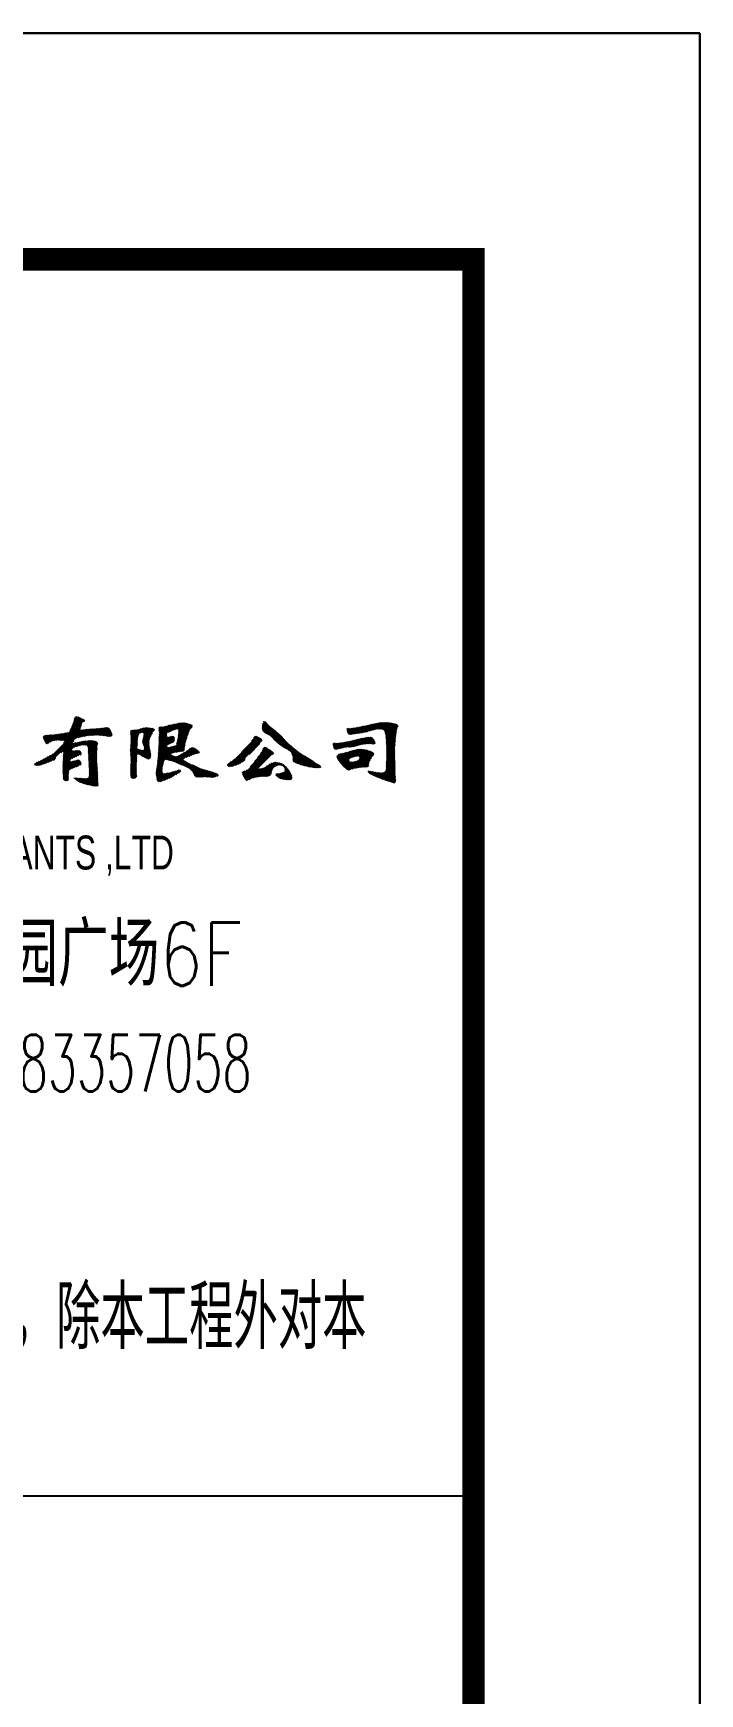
# Model space of a CAD drawing. Header units: millimetres. Extents: x -981077 to -572908, y -546666 to -409449.
# Drawn here: x -718567 to -715621, y -485698 to -478353 of the extents above; entities that cross this region are included whole.
import ezdxf
from ezdxf.enums import TextEntityAlignment as Align

# ---------------------------------------------------------------- set-up
doc = ezdxf.new("R2010")
doc.units = ezdxf.units.MM
doc.header["$LTSCALE"] = 1000
doc.layers.add('DQ', color=7, linetype='Continuous')
doc.layers.add('图框', color=7, linetype='Continuous')
doc.styles.add('HZTXT', font='zsm.shx', dxfattribs={"width": 0.8, "bigfont": 'hztxt.shx'})
doc.styles.add('HZTXT2', font='txt.shx', dxfattribs={"width": 0.8, "bigfont": 'hztxt.shx'})
doc.styles.add('TK', font='txt.shx', dxfattribs={"width": 0.7, "bigfont": 'hztxt.shx'})

# ---------------------------------------------------------------- blocks, each defined once
blk = doc.blocks.new('A$C00BC0004')
at = {"layer": 'DQ'}
for p, q in [((-1819.6, -2126.8), (-1725.7, -2032.9)), ((-1815.3, -2127.1), (-1722.7, -2034.4)), ((-1811, -2127.2), (-1719.8, -2036)), ((-1807.6, -2128.3), (-1730.3, -2051)), ((-1781.9, -2084.6), (-1728.7, -2031.4)), ((-1778.1, -2076.4), (-1731.7, -2030)), ((-1774.9, -2068.6), (-1734.7, -2028.5)), ((-1771.9, -2061.2), (-1737.7, -2027)), ((-1769.3, -2054), (-1740.7, -2025.5)), ((-1766.8, -2047.1), (-1743.8, -2024.1)), ((-1764.6, -2040.4), (-1747.2, -2023)), ((-1762.8, -2034.1), (-1751.1, -2022.4)), ((-1760.9, -2027.7), (-1756.5, -2023.3)), ((-1723.4, -2044.1), (-1717.8, -2038.5)), ((-1388.7, -2127), (-1316.8, -2055.1)), ((-1388.6, -2122.4), (-1322.3, -2056.1)), ((-1348.5, -2091.3), (-1311.3, -2054.1)), ((-1339.6, -2086.8), (-1305.8, -2053.1)), ((-1330.7, -2082.5), (-1300.3, -2052)), ((-1323, -2079.3), (-1294.6, -2050.8)), ((-1316.7, -2077.5), (-1289.5, -2050.2)), ((-1311.5, -2076.7), (-1284.7, -2049.9)), ((-1307.3, -2077), (-1280.2, -2049.9)), ((-1304.5, -2078.6), (-1275.9, -2050.1)), ((-1303.2, -2104.3), (-1254.2, -2055.3)), ((-1302.6, -2081.3), (-1272, -2050.6)), ((-1302.5, -2099.2), (-1257.6, -2054.3)), ((-1302, -2094.2), (-1261.1, -2053.2)), ((-1301.8, -2084.9), (-1268.2, -2051.4)), ((-1301.7, -2089.4), (-1264.6, -2052.2)), ((-932.8, -2070.6), (-912.6, -2050.5)), ((-932.7, -2066.1), (-914.4, -2047.8)), ((-932.5, -2074.9), (-910.8, -2053.1)), ((-932.3, -2061.2), (-916.5, -2045.4)), ((-932, -2078.8), (-908.6, -2055.5)), ((-931.1, -2055.5), (-919.5, -2043.9)), ((-927.3, -2047.2), (-925, -2045)), ((-481.4, -2090.8), (-446.8, -2056.1)), ((-475.5, -2089.3), (-441.1, -2054.9)), ((-469.3, -2087.7), (-435.5, -2053.8)), ((-463, -2085.8), (-429.9, -2052.7)), ((-456.5, -2083.8), (-424.4, -2051.7)), ((-450.1, -2081.9), (-419, -2050.8)), ((-444, -2080.3), (-413.7, -2050)), ((-438, -2078.8), (-408.5, -2049.3)), ((-432.3, -2077.6), (-403.4, -2048.7)), ((-427.2, -2076.9), (-398.5, -2048.3)), ((-422.3, -2076.6), (-393.8, -2048.1)), ((-417.7, -2076.4), (-389.4, -2048.1)), ((-413.2, -2076.4), (-385, -2048.2)), ((-408.9, -2076.6), (-380.7, -2048.4)), ((-405, -2077.2), (-376.5, -2048.8)), ((-401.5, -2078.2), (-372.4, -2049.1)), ((-398.5, -2079.7), (-368.4, -2049.6)), ((-395.9, -2081.6), (-364.5, -2050.2)), ((-393.7, -2083.9), (-360.6, -2050.8)), ((-392, -2086.7), (-356.9, -2051.5)), ((-390.7, -2089.8), (-353.2, -2052.3)), ((-389.6, -2093.3), (-349.5, -2053.2)), ((-388.7, -2096.8), (-345.9, -2054)), ((-387.9, -2100.5), (-342.3, -2055)), ((-387.2, -2104.4), (-338.9, -2056)), ((-1900.5, -2113.4), (-1892.9, -2105.8)), ((-1899.6, -2117), (-1887.5, -2104.9)), ((-1898.3, -2120.2), (-1882.5, -2104.4)), ((-1896.8, -2123.2), (-1877.6, -2104)), ((-1895.5, -2229.6), (-1737, -2071.2)), ((-1895.4, -2126.3), (-1872.9, -2103.8)), ((-1894.1, -2129.5), (-1868.2, -2103.6)), ((-1892.9, -2132.7), (-1863.5, -2103.4)), ((-1891.7, -2136.1), (-1858.7, -2103)), ((-1890.4, -2139.3), (-1853.7, -2102.5)), ((-1888.6, -2141.9), (-1848.7, -2102)), ((-1888.2, -2226.9), (-1738.7, -2077.3)), ((-1883.1, -2141), (-1843.6, -2101.4)), ((-1880.8, -2223.9), (-1737.2, -2080.4)), ((-1873.3, -2220.9), (-1733.9, -2081.5)), ((-1871.2, -2133.5), (-1838.4, -2100.7)), ((-1865.7, -2217.8), (-1729.3, -2081.4)), ((-1863.2, -2130), (-1833.2, -2100)), ((-1856.7, -2128), (-1828, -2099.3)), ((-1851, -2126.8), (-1822.8, -2098.6)), ((-1845.8, -2126.1), (-1817.5, -2097.7)), ((-1841, -2125.7), (-1812.1, -2096.8)), ((-1836.5, -2125.7), (-1806.6, -2095.9)), ((-1832.1, -2125.9), (-1801.1, -2094.8)), ((-1827.9, -2126.2), (-1795.4, -2093.7)), ((-1824.3, -2180.9), (-1724, -2080.6)), ((-1823.8, -2126.5), (-1789.4, -2092.1)), ((-1814.4, -2175.5), (-1766.7, -2127.8)), ((-1809.9, -2139.6), (-1734.4, -2064.1)), ((-1806.2, -2131.4), (-1732.3, -2057.5)), ((-1755.2, -2116.3), (-1718.8, -2079.9)), ((-1748.9, -2114.5), (-1713.7, -2079.3)), ((-1743, -2113.1), (-1708.7, -2078.7)), ((-1737.2, -2111.8), (-1703.7, -2078.3)), ((-1733.1, -2148.1), (-1714.9, -2129.8)), ((-1731.4, -2110.4), (-1698.7, -2077.8)), ((-1727.8, -2147.3), (-1709.9, -2129.3)), ((-1725.7, -2109.3), (-1693.9, -2077.4)), ((-1722.9, -2146.9), (-1705, -2129)), ((-1720.2, -2108.3), (-1689, -2077.1)), ((-1718.3, -2146.7), (-1700.3, -2128.8)), ((-1714.8, -2107.4), (-1684.2, -2076.8)), ((-1714.1, -2147), (-1695.7, -2128.6)), ((-1710.6, -2148), (-1691.2, -2128.6)), ((-1709.6, -2106.6), (-1679.5, -2076.5)), ((-1707.7, -2149.6), (-1686.8, -2128.7)), ((-1705.5, -2151.9), (-1682.5, -2128.9)), ((-1704.4, -2105.9), (-1674.8, -2076.3)), ((-1703.9, -2154.8), (-1678.3, -2129.2)), ((-1702.8, -2158.2), (-1674.4, -2129.8)), ((-1699.3, -2105.3), (-1670, -2076)), ((-1694.4, -2104.9), (-1665.2, -2075.7)), ((-1689.5, -2104.4), (-1660.4, -2075.4)), ((-1684.7, -2104.1), (-1655.5, -2075)), ((-1679.9, -2103.9), (-1650.6, -2074.5)), ((-1675.3, -2103.7), (-1645.6, -2074)), ((-1670.7, -2103.6), (-1640.5, -2073.4)), ((-1666.1, -2103.6), (-1635.2, -2072.7)), ((-1661.7, -2103.6), (-1629.9, -2071.8)), ((-1657.3, -2103.7), (-1624.6, -2071)), ((-1653, -2103.9), (-1619.7, -2070.6)), ((-1648.8, -2104.2), (-1615.5, -2070.9)), ((-1644.7, -2104.5), (-1612, -2071.9)), ((-1640.6, -2105), (-1609.1, -2073.5)), ((-1636.6, -2105.5), (-1607.1, -2075.9)), ((-1632.7, -2106), (-1605.3, -2078.6)), ((-1628.8, -2106.7), (-1603.7, -2081.5)), ((-1625, -2107.3), (-1602.2, -2084.5)), ((-1621.1, -2107.9), (-1600.8, -2087.6)), ((-1617.1, -2108.4), (-1599.4, -2090.8)), ((-1613.1, -2108.9), (-1598.3, -2094.1)), ((-1608.9, -2109.2), (-1597.4, -2097.7)), ((-1604.5, -2109.3), (-1596.9, -2101.7)), ((-1514.9, -2091.5), (-1505.8, -2082.4)), ((-1514.5, -2095.7), (-1500.9, -2082)), ((-1514.2, -2158.2), (-1484.9, -2128.8)), ((-1514, -2099.6), (-1496.1, -2081.7)), ((-1514, -2086.1), (-1512, -2084.1)), ((-1513.8, -2153.3), (-1484.4, -2123.9)), ((-1513.7, -2103.8), (-1491, -2081.1)), ((-1513.6, -2148.6), (-1483.8, -2118.8)), ((-1513.5, -2108), (-1485.7, -2080.3)), ((-1513.4, -2143.9), (-1482.8, -2113.3)), ((-1513.3, -2112.4), (-1480, -2079.1)), ((-1513.3, -2139.3), (-1481.5, -2107.6)), ((-1513.2, -2130.2), (-1455.7, -2072.7)), ((-1513.2, -2125.7), (-1461.5, -2074.1)), ((-1513.2, -2121.3), (-1467.8, -2075.8)), ((-1513.2, -2116.8), (-1474, -2077.6)), ((-1513.2, -2134.8), (-1479.1, -2100.6)), ((-1472.4, -2093.9), (-1450.2, -2071.7)), ((-1466.1, -2092.2), (-1445.2, -2071.3)), ((-1461.5, -2092), (-1440.8, -2071.3)), ((-1461.5, -2132.4), (-1409.3, -2080.2)), ((-1461.4, -2127.8), (-1410.3, -2076.8)), ((-1461, -2136.4), (-1419.1, -2094.5)), ((-1460.4, -2122.4), (-1413.4, -2075.3)), ((-1460.2, -2140.1), (-1424.6, -2104.5)), ((-1459.1, -2143.4), (-1429, -2113.4)), ((-1458.3, -2093.3), (-1436.6, -2071.6)), ((-1457.8, -2146.7), (-1431.5, -2120.4)), ((-1457.6, -2115), (-1416.9, -2074.3)), ((-1456.5, -2096), (-1432.5, -2072)), ((-1456.5, -2149.9), (-1433, -2126.3)), ((-1456.2, -2109.2), (-1420.7, -2073.7)), ((-1455.8, -2099.7), (-1428.5, -2072.5)), ((-1455.7, -2104.2), (-1424.6, -2073)), ((-1396.7, -2238.2), (-1263.3, -2104.9)), ((-1396, -2233.1), (-1260.9, -2098)), ((-1391.5, -2183.6), (-1321.8, -2113.9)), ((-1391.2, -2178.8), (-1323, -2110.7)), ((-1390.8, -2174), (-1325.8, -2108.9)), ((-1390.6, -2169.3), (-1330.1, -2108.8)), ((-1390.3, -2164.5), (-1335.8, -2110)), ((-1390.1, -2159.8), (-1341.8, -2111.5)), ((-1389.9, -2155.1), (-1347.4, -2112.7)), ((-1389.6, -2150.4), (-1352.6, -2113.3)), ((-1389.4, -2145.7), (-1354.8, -2111)), ((-1389.2, -2141), (-1355.1, -2106.8)), ((-1389, -2073.4), (-1382.9, -2067.3)), ((-1389, -2136.3), (-1355.1, -2102.3)), ((-1388.9, -2131.6), (-1355.1, -2097.9)), ((-1388.8, -2077.7), (-1378.9, -2067.8)), ((-1388.7, -2082), (-1374.9, -2068.3)), ((-1388.5, -2117.8), (-1327.8, -2057.1)), ((-1388.5, -2086.3), (-1369.9, -2067.8)), ((-1388.4, -2113.2), (-1333.4, -2058.2)), ((-1388.3, -2108.6), (-1339.2, -2059.5)), ((-1388.3, -2090.6), (-1364, -2066.4)), ((-1388.2, -2104), (-1345.1, -2060.9)), ((-1388.2, -2099.5), (-1351.3, -2062.6)), ((-1388.1, -2095), (-1357.7, -2064.6)), ((-1347.7, -2144.3), (-1321.3, -2117.9)), ((-1339.3, -2140.5), (-1321.1, -2122.3)), ((-1339.1, -2185.2), (-1265.5, -2111.5)), ((-1332.3, -2182.8), (-1267.5, -2118)), ((-1331.3, -2136.9), (-1321.5, -2127.1)), ((-1326.5, -2181.5), (-1269.2, -2124.2)), ((-1310.3, -2142.9), (-1258.1, -2090.7)), ((-1309, -2137), (-1254.3, -2082.4)), ((-1307.8, -2131.4), (-1243, -2066.6)), ((-1306.7, -2125.8), (-1242, -2061.1)), ((-1305.7, -2120.4), (-1244.4, -2059)), ((-1304.8, -2114.9), (-1247.5, -2057.7)), ((-1304, -2109.6), (-1250.8, -2056.4)), ((-1082, -2242.4), (-951.3, -2111.7)), ((-1077.9, -2242.7), (-948.3, -2113.1)), ((-1073, -2242.3), (-945.4, -2114.7)), ((-1067.5, -2241.3), (-942.5, -2116.3)), ((-1061.6, -2239.9), (-939.7, -2118)), ((-1055.2, -2238), (-937.2, -2120)), ((-1048.2, -2235.5), (-935.1, -2122.4)), ((-1040.6, -2232.4), (-933.8, -2125.6)), ((-1022.4, -2178.3), (-954.5, -2110.4)), ((-980.2, -2131.5), (-958, -2109.3)), ((-970.5, -2117.3), (-962.3, -2109.1)), ((-931, -2082.4), (-906.4, -2057.7)), ((-929.5, -2085.4), (-904, -2059.9)), ((-927.5, -2087.9), (-901.7, -2062)), ((-925.3, -2090.1), (-899.3, -2064.1)), ((-922.9, -2092.2), (-896.9, -2066.2)), ((-920.2, -2094.1), (-894.5, -2068.3)), ((-917.5, -2095.8), (-892, -2070.3)), ((-914.6, -2097.4), (-889.5, -2072.3)), ((-911.7, -2099), (-886.9, -2074.2)), ((-908.6, -2100.4), (-884.3, -2076.1)), ((-905.6, -2101.8), (-881.7, -2078)), ((-902.8, -2103.6), (-879.1, -2079.9)), ((-900.2, -2105.5), (-876.6, -2081.9)), ((-897.8, -2107.5), (-874.2, -2083.9)), ((-895.4, -2109.6), (-871.8, -2086)), ((-893.2, -2111.9), (-869.4, -2088.1)), ((-890.9, -2114.1), (-867, -2090.2)), ((-888.7, -2116.4), (-864.6, -2092.3)), ((-886.4, -2118.6), (-862.3, -2094.4)), ((-884.2, -2120.8), (-859.9, -2096.6)), ((-881.9, -2123.1), (-857.6, -2098.8)), ((-879.6, -2125.3), (-855.3, -2100.9)), ((-877.3, -2127.5), (-852.9, -2103.1)), ((-875, -2129.7), (-850.6, -2105.3)), ((-872.7, -2131.8), (-848.3, -2107.5)), ((-870.3, -2134), (-846.1, -2109.7)), ((-868, -2136.1), (-843.8, -2111.9)), ((-865.6, -2138.2), (-841.6, -2114.2)), ((-863.2, -2140.3), (-839.4, -2116.5)), ((-860.7, -2142.3), (-837.3, -2118.9)), ((-858.2, -2144.3), (-835.3, -2121.4)), ((-855.7, -2146.3), (-833.3, -2123.8)), ((-853.1, -2148.2), (-831.2, -2126.2)), ((-850.5, -2150.1), (-829, -2128.5)), ((-566, -2157.4), (-538.1, -2129.5)), ((-560.8, -2156.7), (-532.2, -2128.1)), ((-558.3, -2077.8), (-554.9, -2074.5)), ((-558.2, -2082.2), (-550.3, -2074.3)), ((-557.5, -2086), (-546, -2074.5)), ((-556.5, -2089.5), (-541.4, -2074.4)), ((-555.9, -2156.2), (-526.3, -2126.7)), ((-555.4, -2093), (-536.5, -2074)), ((-554, -2096), (-531.4, -2073.4)), ((-551.9, -2098.4), (-526.1, -2072.6)), ((-551, -2155.9), (-520.4, -2125.2)), ((-549.1, -2100.1), (-520.8, -2071.8)), ((-546.4, -2155.8), (-514.4, -2123.8)), ((-545.1, -2100.6), (-515.4, -2070.9)), ((-541.8, -2155.6), (-508.5, -2122.4)), ((-540.1, -2100), (-509.9, -2069.8)), ((-536.8, -2155.1), (-502.7, -2121)), ((-534.7, -2099.1), (-504.3, -2068.7)), ((-531.4, -2154.2), (-496.9, -2119.7)), ((-529, -2098), (-498.7, -2067.6)), ((-525.7, -2153), (-491.2, -2118.5)), ((-523.6, -2097), (-493, -2066.4)), ((-519.6, -2151.4), (-485.6, -2117.4)), ((-518.5, -2096.4), (-487.3, -2065.2)), ((-513.5, -2095.9), (-481.5, -2063.9)), ((-513.3, -2149.6), (-480, -2116.3)), ((-508.5, -2095.4), (-475.7, -2062.7)), ((-507, -2147.8), (-474.5, -2115.3)), ((-503.4, -2094.8), (-469.9, -2061.3)), ((-501, -2146.3), (-469.2, -2114.5)), ((-498.2, -2094), (-464.1, -2060)), ((-495.3, -2145), (-464, -2113.8)), ((-492.7, -2093.1), (-458.3, -2058.7)), ((-489.8, -2144), (-459, -2113.3)), ((-487.2, -2092), (-452.5, -2057.4)), ((-484.5, -2143.2), (-454.2, -2113)), ((-479.4, -2142.6), (-450.1, -2113.3)), ((-474.4, -2142.2), (-446.9, -2114.6)), ((-469.6, -2141.8), (-444.3, -2116.5)), ((-465, -2141.7), (-442.1, -2118.9)), ((-460.4, -2141.6), (-440.3, -2121.5)), ((-456.1, -2141.8), (-438.7, -2124.4)), ((-451.9, -2142.1), (-437.3, -2127.5)), ((-386.6, -2108.3), (-335.8, -2057.4)), ((-386.1, -2112.2), (-333.6, -2059.7)), ((-385.7, -2116.3), (-333.2, -2063.8)), ((-385.3, -2120.4), (-337, -2072.1)), ((-384.9, -2124.5), (-338.7, -2078.2)), ((-384.6, -2128.7), (-339.7, -2083.8)), ((-384.4, -2132.9), (-340.6, -2089.1)), ((-384.1, -2137.1), (-341.3, -2094.3)), ((-383.9, -2141.4), (-342, -2099.5)), ((-383.7, -2145.7), (-342.6, -2104.6)), ((-383.5, -2150), (-343.1, -2109.6)), ((-383.4, -2154.4), (-343.7, -2114.7)), ((-383.3, -2158.8), (-344.2, -2119.6)), ((-383.2, -2163.2), (-344.6, -2124.6)), ((-383.2, -2167.7), (-345.1, -2129.6)), ((-1914.9, -2235.6), (-1878.5, -2199.2)), ((-1908.9, -2234.1), (-1868.5, -2193.7)), ((-1902.4, -2232.1), (-1856.8, -2186.5)), ((-1858, -2214.6), (-1846.7, -2203.3)), ((-1813, -2236.9), (-1748.1, -2172.1)), ((-1813, -2241.4), (-1743.9, -2172.3)), ((-1812.9, -2232.4), (-1752.8, -2172.3)), ((-1812.8, -2227.8), (-1757.7, -2172.7)), ((-1812.7, -2223.2), (-1762.8, -2173.3)), ((-1812.6, -2218.6), (-1768.1, -2174.1)), ((-1812.4, -2213.9), (-1771.8, -2173.3)), ((-1812.1, -2209.1), (-1774, -2171)), ((-1811.8, -2204.3), (-1775.3, -2167.8)), ((-1811.5, -2177.1), (-1772.7, -2138.3)), ((-1811.4, -2199.5), (-1748.4, -2136.4)), ((-1811.2, -2194.7), (-1754.1, -2137.6)), ((-1811, -2190), (-1759.6, -2138.7)), ((-1810.8, -2180.9), (-1769.3, -2139.4)), ((-1810.8, -2185.4), (-1764.8, -2139.4)), ((-1773.6, -2206.5), (-1740.1, -2173.1)), ((-1765.6, -2158.2), (-1742.5, -2135)), ((-1765, -2202.4), (-1737.1, -2174.5)), ((-1758, -2155), (-1736.5, -2133.5)), ((-1756.7, -2198.6), (-1735.1, -2177)), ((-1751.1, -2152.6), (-1730.8, -2132.3)), ((-1748.5, -2194.9), (-1734, -2180.4)), ((-1744.7, -2150.7), (-1725.3, -2131.3)), ((-1740.3, -2191.2), (-1733.9, -2184.8)), ((-1738.7, -2149.2), (-1720, -2130.5)), ((-1702, -2161.9), (-1670.6, -2130.5)), ((-1701.7, -2166.1), (-1667.2, -2131.5)), ((-1701.5, -2170.3), (-1664.1, -2133)), ((-1701.3, -2174.6), (-1661.7, -2135.1)), ((-1701.1, -2178.9), (-1660.4, -2138.2)), ((-1700.9, -2183.2), (-1661.6, -2143.9)), ((-1700.7, -2187.5), (-1662.5, -2149.3)), ((-1700.5, -2191.8), (-1662.9, -2154.2)), ((-1700.3, -2196.1), (-1663.2, -2159)), ((-1700.2, -2200.4), (-1663.5, -2163.8)), ((-1700, -2204.7), (-1663.7, -2168.5)), ((-1699.7, -2209), (-1663.9, -2173.2)), ((-1699.5, -2213.3), (-1664, -2177.8)), ((-1699.3, -2217.6), (-1664.2, -2182.4)), ((-1699.1, -2221.9), (-1664.3, -2187)), ((-1698.9, -2226.2), (-1664.3, -2191.6)), ((-1698.7, -2230.5), (-1664.4, -2196.1)), ((-1698.5, -2234.8), (-1664.4, -2200.6)), ((-1515.5, -2172.9), (-1485.2, -2142.6)), ((-1515.3, -2177.2), (-1485.3, -2147.2)), ((-1515.2, -2168.2), (-1485.1, -2138.1)), ((-1515, -2181.4), (-1485.9, -2152.3)), ((-1514.8, -2163.2), (-1485.1, -2133.5)), ((-1514.6, -2185.5), (-1486.4, -2157.4)), ((-1514.2, -2189.6), (-1485.9, -2161.3)), ((-1513.8, -2193.7), (-1484.1, -2164)), ((-1513.6, -2198), (-1481.2, -2165.6)), ((-1513.4, -2202.3), (-1477.9, -2166.8)), ((-1513.3, -2206.7), (-1474.5, -2167.9)), ((-1513.3, -2224.6), (-1487.5, -2198.8)), ((-1513.2, -2211.1), (-1471.1, -2168.9)), ((-1513.2, -2215.5), (-1486.2, -2188.5)), ((-1513.2, -2220), (-1487.1, -2194)), ((-1484.7, -2187.1), (-1467.6, -2169.9)), ((-1480.7, -2187.5), (-1463.9, -2170.8)), ((-1477.8, -2189.2), (-1460, -2171.3)), ((-1474.9, -2190.8), (-1433.1, -2148.9)), ((-1472, -2192.3), (-1432.5, -2152.8)), ((-1469.1, -2193.9), (-1431.8, -2156.6)), ((-1466.2, -2195.5), (-1431.1, -2160.4)), ((-1463.2, -2197), (-1430.2, -2164)), ((-1460.2, -2198.5), (-1429.3, -2167.6)), ((-1457.2, -2200), (-1428.4, -2171.1)), ((-1455.4, -2153.3), (-1433.7, -2131.5)), ((-1454.5, -2156.9), (-1433.9, -2136.3)), ((-1454.3, -2201.5), (-1427.5, -2174.7)), ((-1454, -2160.8), (-1433.8, -2140.6)), ((-1453.9, -2165.3), (-1433.5, -2144.8)), ((-1451.3, -2203), (-1426.7, -2178.4)), ((-1448.3, -2204.5), (-1426.1, -2182.3)), ((-1445.2, -2205.9), (-1425.8, -2186.5)), ((-1442.1, -2207.3), (-1425.8, -2191)), ((-1438.9, -2208.6), (-1426.3, -2196)), ((-1435.5, -2209.7), (-1427.2, -2201.4)), ((-1395.4, -2228), (-1319.2, -2151.8)), ((-1394.9, -2222.9), (-1324.8, -2152.9)), ((-1394.3, -2217.9), (-1330.6, -2154.2)), ((-1393.8, -2212.9), (-1336.6, -2155.7)), ((-1393.4, -2208), (-1342.8, -2157.4)), ((-1393, -2203.1), (-1349.2, -2159.3)), ((-1392.6, -2198.2), (-1353.1, -2158.7)), ((-1392.2, -2193.3), (-1353.6, -2154.7)), ((-1391.8, -2188.5), (-1353.3, -2149.9)), ((-1365.8, -2211.8), (-1339.3, -2185.4)), ((-1360.7, -2211.2), (-1337.8, -2188.3)), ((-1356.9, -2211.9), (-1335.1, -2190.1)), ((-1353.2, -2212.7), (-1332.3, -2191.9)), ((-1349.6, -2213.6), (-1329.5, -2193.5)), ((-1346, -2214.5), (-1326.6, -2195.1)), ((-1342.4, -2215.4), (-1323.7, -2196.6)), ((-1338.9, -2216.3), (-1320.5, -2198)), ((-1335.3, -2217.3), (-1317, -2199)), ((-1331.8, -2218.3), (-1312.5, -2198.9)), ((-1328.4, -2219.3), (-1305.9, -2196.8)), ((-1324.9, -2220.4), (-1297.4, -2192.9)), ((-1321.6, -2221.5), (-1287.4, -2187.3)), ((-1320.9, -2180.4), (-1270.8, -2130.3)), ((-1318.4, -2222.8), (-1275.7, -2180.1)), ((-1315.3, -2224.2), (-1262.8, -2171.7)), ((-1315.2, -2179.2), (-1272.2, -2136.2)), ((-1312.4, -2225.8), (-1248.8, -2162.1)), ((-1309.7, -2178.2), (-1273.5, -2142)), ((-1309.5, -2227.3), (-1241.3, -2159.1)), ((-1306.4, -2228.8), (-1236.9, -2159.3)), ((-1304.3, -2177.3), (-1274.6, -2147.6)), ((-1303.2, -2230.1), (-1233.6, -2160.5)), ((-1299.1, -2176.5), (-1275.7, -2153.1)), ((-1294, -2175.9), (-1276.6, -2158.6)), ((-1288.7, -2175.1), (-1277.5, -2163.9)), ((-1282.8, -2173.7), (-1279, -2169.9)), ((-1270.1, -2201.4), (-1230.6, -2162)), ((-1263.7, -2199.5), (-1227.7, -2163.6)), ((-1257.2, -2197.5), (-1225, -2165.3)), ((-1247.7, -2192.5), (-1222.3, -2167.1)), ((-1240.3, -2189.6), (-1219.7, -2169)), ((-1233.5, -2187.3), (-1217.1, -2170.9)), ((-1227, -2185.3), (-1214.7, -2173)), ((-1220.9, -2183.7), (-1212.4, -2175.2)), ((-1215.3, -2182.6), (-1210.5, -2177.7)), ((-1017.8, -2281.5), (-902.7, -2166.3)), ((-1016.6, -2284.7), (-899.9, -2168)), ((-1015.3, -2287.9), (-897.2, -2169.8)), ((-1014, -2291.1), (-894.4, -2171.5)), ((-1012.5, -2294.1), (-891.7, -2173.3)), ((-1010.9, -2297), (-889, -2175.1)), ((-1009, -2299.6), (-886.5, -2177)), ((-1006.8, -2301.8), (-884.2, -2179.3)), ((-992, -2188.3), (-943.7, -2140)), ((-985.5, -2244.6), (-905.5, -2164.6)), ((-966.7, -2221.3), (-908.2, -2162.8)), ((-953.1, -2203.3), (-910.9, -2161.1)), ((-940.5, -2186.2), (-913.5, -2159.2)), ((-932.8, -2173.9), (-916.3, -2157.4)), ((-930, -2166.6), (-920.3, -2157)), ((-891.3, -2190.8), (-882.8, -2182.3)), ((-847.9, -2151.9), (-826.8, -2130.8)), ((-845.2, -2153.7), (-824.6, -2133.1)), ((-842.5, -2155.5), (-822.3, -2135.3)), ((-839.7, -2157.2), (-820.1, -2137.6)), ((-836.9, -2158.9), (-817.8, -2139.7)), ((-834.1, -2160.6), (-815.4, -2141.9)), ((-831.2, -2162.2), (-813.1, -2144.1)), ((-828.3, -2163.8), (-810.7, -2146.2)), ((-825.5, -2165.4), (-808.3, -2148.3)), ((-822.6, -2167), (-805.9, -2150.4)), ((-819.7, -2168.7), (-803.5, -2152.5)), ((-816.9, -2170.3), (-801.1, -2154.5)), ((-814.1, -2172), (-798.7, -2156.6)), ((-811.5, -2173.9), (-796.2, -2158.6)), ((-808.9, -2175.8), (-793.8, -2160.7)), ((-806.7, -2178.1), (-791.3, -2162.7)), ((-804.9, -2180.8), (-788.8, -2164.7)), ((-803.3, -2183.7), (-786.3, -2166.7)), ((-801.9, -2186.8), (-783.8, -2168.7)), ((-800.6, -2189.9), (-781.3, -2170.7)), ((-799.4, -2193.2), (-778.8, -2172.6)), ((-798.3, -2196.6), (-776.3, -2174.6)), ((-797.3, -2200.1), (-773.8, -2176.6)), ((-796.9, -2213.1), (-766, -2182.3)), ((-796.6, -2203.9), (-771.2, -2178.5)), ((-796.6, -2208.4), (-768.6, -2180.4)), ((-796.4, -2217.2), (-763.4, -2184.2)), ((-795.2, -2220.5), (-760.8, -2186.1)), ((-792.9, -2222.7), (-758.2, -2187.9)), ((-789.7, -2223.9), (-755.5, -2189.7)), ((-786.5, -2225.2), (-752.8, -2191.5)), ((-783.3, -2226.5), (-750, -2193.2)), ((-780.2, -2227.9), (-747.2, -2194.9)), ((-777.1, -2229.3), (-744.4, -2196.6)), ((-773.9, -2230.6), (-741.4, -2198.1)), ((-770.7, -2231.9), (-738.5, -2199.7)), ((-767.4, -2233), (-735.6, -2201.2)), ((-764, -2234.2), (-732.7, -2202.8)), ((-619.4, -2148), (-611.1, -2139.7)), ((-619.3, -2143.4), (-615.8, -2139.9)), ((-618.7, -2151.8), (-607, -2140)), ((-617.9, -2155.4), (-602.6, -2140.1)), ((-617, -2159), (-597.9, -2139.9)), ((-615.9, -2162.4), (-593, -2139.5)), ((-614.1, -2165.1), (-587.9, -2138.9)), ((-611.1, -2166.6), (-582.7, -2138.2)), ((-606.2, -2166.2), (-577.4, -2137.4)), ((-602.8, -2198.7), (-592.6, -2188.5)), ((-602.3, -2202.7), (-586, -2186.3)), ((-601.1, -2205.9), (-580.1, -2185)), ((-600.5, -2164.9), (-572, -2136.5)), ((-599.6, -2208.9), (-574.4, -2183.8)), ((-598, -2211.8), (-568.5, -2182.3)), ((-596.3, -2214.6), (-562.5, -2180.8)), ((-594.5, -2217.4), (-556.4, -2179.2)), ((-594.3, -2163.2), (-566.5, -2135.5)), ((-592.7, -2220), (-550.3, -2177.6)), ((-590.9, -2222.7), (-544.2, -2176)), ((-589, -2225.3), (-538, -2174.3)), ((-588.2, -2161.6), (-561, -2134.4)), ((-587, -2227.8), (-531.9, -2172.7)), ((-585, -2230.3), (-525.7, -2171)), ((-583, -2232.8), (-519.5, -2169.3)), ((-582.4, -2160.3), (-555.3, -2133.3)), ((-581, -2235.2), (-513.6, -2167.9)), ((-578.9, -2237.7), (-508.4, -2167.2)), ((-576.8, -2159.2), (-549.6, -2132)), ((-571.3, -2158.3), (-543.9, -2130.8)), ((-542.8, -2255.5), (-460.7, -2173.4)), ((-539.6, -2202.8), (-503.6, -2166.8)), ((-535.8, -2252.9), (-457.5, -2174.6)), ((-532.7, -2200.5), (-498.9, -2166.7)), ((-529.7, -2251.3), (-454.3, -2175.9)), ((-526.3, -2198.5), (-494.5, -2166.7)), ((-523.9, -2250), (-451.1, -2177.2)), ((-520.5, -2197.2), (-490.2, -2166.9)), ((-518.4, -2249), (-448, -2178.6)), ((-515.3, -2196.5), (-486.1, -2167.3)), ((-513, -2248.1), (-445, -2180.1)), ((-510.8, -2196.5), (-482.1, -2167.8)), ((-507.6, -2247.2), (-442.4, -2181.9)), ((-507, -2197.2), (-478.3, -2168.4)), ((-505.2, -2213.4), (-464.1, -2172.2)), ((-504.1, -2198.8), (-474.6, -2169.2)), ((-502.4, -2246.4), (-440.7, -2184.8)), ((-502.2, -2201.4), (-471, -2170.2)), ((-502.1, -2205.8), (-467.5, -2171.2)), ((-497.3, -2245.8), (-440.6, -2189.1)), ((-447.8, -2142.5), (-436, -2130.6)), ((-443.3, -2142.5), (-434.8, -2133.9)), ((-437.6, -2141.2), (-434.9, -2138.5)), ((-383.9, -2235.7), (-347.3, -2199.2)), ((-383.8, -2231.2), (-347.5, -2194.8)), ((-383.7, -2222), (-347.8, -2186.2)), ((-383.7, -2226.6), (-347.6, -2190.5)), ((-383.6, -2217.5), (-347.9, -2181.7)), ((-383.5, -2208.4), (-347.7, -2172.6)), ((-383.5, -2212.9), (-347.8, -2177.2)), ((-383.4, -2199.3), (-347.4, -2163.3)), ((-383.4, -2203.8), (-347.6, -2168)), ((-383.3, -2185.7), (-346.6, -2149)), ((-383.3, -2190.2), (-346.9, -2153.8)), ((-383.3, -2194.8), (-347.2, -2158.6)), ((-383.2, -2172.2), (-345.5, -2134.5)), ((-383.2, -2176.7), (-345.9, -2139.4)), ((-383.2, -2181.2), (-346.3, -2144.2)), ((-1939.9, -2233.6), (-1938.4, -2232.2)), ((-1938, -2236.3), (-1927.3, -2225.5)), ((-1934.3, -2237), (-1917.4, -2220.1)), ((-1930.1, -2237.3), (-1907.7, -2214.9)), ((-1925.6, -2237.3), (-1898, -2209.7)), ((-1920.5, -2236.7), (-1888.3, -2204.5)), ((-1813, -2246), (-1782.1, -2215)), ((-1813, -2250.5), (-1781.9, -2219.3)), ((-1813, -2263.9), (-1769.3, -2220.2)), ((-1813, -2259.4), (-1775.3, -2221.7)), ((-1813, -2254.9), (-1779.9, -2221.8)), ((-1812.9, -2272.7), (-1756.7, -2216.6)), ((-1812.9, -2268.3), (-1762.9, -2218.3)), ((-1812.8, -2277.1), (-1750.7, -2215.1)), ((-1812.6, -2281.5), (-1745.1, -2214)), ((-1812.5, -2285.8), (-1787.7, -2261.1)), ((-1812.2, -2290.1), (-1788.7, -2266.6)), ((-1811.9, -2294.3), (-1789.1, -2271.5)), ((-1811.4, -2298.3), (-1789.3, -2276.2)), ((-1780.8, -2254.1), (-1740.9, -2214.2)), ((-1772.9, -2250.7), (-1738.4, -2216.3)), ((-1765.7, -2248), (-1736.7, -2219)), ((-1758.1, -2244.9), (-1735.4, -2222.2)), ((-1749.8, -2241.1), (-1734.3, -2225.6)), ((-1739.4, -2235.2), (-1734.1, -2230)), ((-1723.2, -2317.8), (-1661.3, -2255.9)), ((-1719.8, -2318.8), (-1661.1, -2260.2)), ((-1716.3, -2319.8), (-1660.9, -2264.5)), ((-1712.7, -2320.8), (-1660.8, -2268.9)), ((-1709.1, -2321.7), (-1660.8, -2273.4)), ((-1698.9, -2289), (-1661.6, -2251.7)), ((-1698.3, -2239), (-1664.4, -2205.1)), ((-1698.1, -2243.3), (-1664.4, -2209.6)), ((-1697.9, -2247.6), (-1664.4, -2214)), ((-1697.7, -2251.9), (-1664.2, -2218.4)), ((-1697.6, -2283.2), (-1661.9, -2247.5)), ((-1697.5, -2256.2), (-1664.1, -2222.7)), ((-1697.3, -2260.5), (-1663.8, -2227)), ((-1697.2, -2264.8), (-1663.5, -2231.2)), ((-1697.2, -2278.3), (-1662.3, -2243.4)), ((-1697.1, -2269.2), (-1663.1, -2235.3)), ((-1697, -2273.7), (-1662.7, -2239.3)), ((-1515, -2257.8), (-1489.1, -2231.8)), ((-1515, -2262.2), (-1489.3, -2236.5)), ((-1514.9, -2253.2), (-1488.9, -2227.1)), ((-1514.9, -2266.6), (-1489.4, -2241.1)), ((-1514.8, -2248.5), (-1488.6, -2222.4)), ((-1514.7, -2270.9), (-1489.5, -2245.8)), ((-1514.5, -2243.8), (-1488.4, -2217.7)), ((-1514.5, -2275.2), (-1489.6, -2250.3)), ((-1514.2, -2279.4), (-1489.6, -2254.8)), ((-1514.1, -2238.9), (-1488.2, -2213)), ((-1513.9, -2283.6), (-1489.6, -2259.3)), ((-1513.7, -2234), (-1488, -2208.3)), ((-1513.5, -2287.7), (-1489.5, -2263.7)), ((-1513.4, -2229.3), (-1487.7, -2203.6)), ((-1512.8, -2291.5), (-1489.3, -2268)), ((-1510.9, -2294), (-1489, -2272.2)), ((-1507.1, -2294.8), (-1488.6, -2276.3)), ((-1401.7, -2274.7), (-1374.7, -2247.7)), ((-1401.6, -2270.1), (-1373.8, -2242.3)), ((-1401.4, -2278.8), (-1375.3, -2252.8)), ((-1401.1, -2265.1), (-1372.6, -2236.6)), ((-1400.6, -2282.6), (-1375.4, -2257.4)), ((-1400.3, -2259.8), (-1371.3, -2230.8)), ((-1399.6, -2286), (-1375.3, -2261.7)), ((-1399.4, -2254.5), (-1370.1, -2225.1)), ((-1398.9, -2289.8), (-1374.8, -2265.7)), ((-1398.5, -2249), (-1368.6, -2219.2)), ((-1398.3, -2293.7), (-1374, -2269.5)), ((-1397.8, -2297.7), (-1372.6, -2272.5)), ((-1397.5, -2243.6), (-1366.1, -2212.1)), ((-1397.4, -2301.8), (-1369.9, -2274.3)), ((-1396.7, -2305.6), (-1365.6, -2274.5)), ((-1394.9, -2308.2), (-1360.4, -2273.8)), ((-1391.5, -2309.4), (-1354.9, -2272.8)), ((-1386.5, -2308.8), (-1349.4, -2271.7)), ((-1380.5, -2307.4), (-1343.7, -2270.6)), ((-1374.1, -2305.5), (-1337.8, -2269.2)), ((-1367.5, -2303.3), (-1331.8, -2267.7)), ((-1360.5, -2300.9), (-1325.7, -2266)), ((-1353.1, -2297.9), (-1319.4, -2264.3)), ((-1345.1, -2294.4), (-1313.1, -2262.4)), ((-1336.4, -2290.2), (-1306.5, -2260.3)), ((-1326.6, -2284.9), (-1300.1, -2258.4)), ((-1315.5, -2278.2), (-1295.5, -2258.2)), ((-1303.3, -2270.6), (-1293.6, -2260.8)), ((-1300.1, -2231.4), (-1282.2, -2213.5)), ((-1296.8, -2232.6), (-1279.5, -2215.3)), ((-1293.6, -2233.9), (-1276.4, -2216.8)), ((-1290.3, -2235.1), (-1273.6, -2218.4)), ((-1287, -2236.3), (-1270.8, -2220.1)), ((-1283.7, -2237.5), (-1268, -2221.8)), ((-1280.3, -2238.6), (-1265.2, -2223.5)), ((-1277, -2239.8), (-1262.3, -2225.1)), ((-1273.8, -2241.1), (-1259.3, -2226.6)), ((-1270.7, -2242.5), (-1256.4, -2228.1)), ((-1267.7, -2244), (-1253.4, -2229.6)), ((-1264.8, -2245.6), (-1250.3, -2231.1)), ((-1262, -2247.3), (-1247.2, -2232.5)), ((-1259.3, -2249), (-1244.1, -2233.9)), ((-1256.7, -2250.9), (-1241, -2235.2)), ((-1254.2, -2252.9), (-1237.8, -2236.5)), ((-1251.8, -2255), (-1234.7, -2237.9)), ((-1249.4, -2257.1), (-1231.5, -2239.2)), ((-1247.2, -2259.3), (-1228.4, -2240.5)), ((-1245, -2261.6), (-1225.3, -2241.9)), ((-1242.9, -2264.1), (-1222.2, -2243.3)), ((-1240.9, -2266.6), (-1219.1, -2244.8)), ((-1239, -2269.2), (-1216.1, -2246.3)), ((-1237.3, -2271.9), (-1213.2, -2247.8)), ((-1235.6, -2274.7), (-1210.3, -2249.5)), ((-1234.1, -2277.7), (-1207.3, -2250.9)), ((-1232.8, -2280.9), (-1204.1, -2252.2)), ((-1231.4, -2284), (-1200.9, -2253.4)), ((-1229.4, -2286.5), (-1197.5, -2254.6)), ((-1226.6, -2288.2), (-1194, -2255.6)), ((-1222.7, -2288.8), (-1190.5, -2256.6)), ((-1218.1, -2288.7), (-1187, -2257.5)), ((-1213.6, -2288.6), (-1183.4, -2258.4)), ((-1209, -2288.5), (-1179.8, -2259.4)), ((-1204.4, -2288.4), (-1176.3, -2260.3)), ((-1199.8, -2288.3), (-1172.8, -2261.3)), ((-1195.2, -2288.2), (-1169.3, -2262.2)), ((-1190.6, -2288.1), (-1165.8, -2263.2)), ((-1186.1, -2288.1), (-1162.3, -2264.3)), ((-1181.7, -2288.2), (-1158.8, -2265.3)), ((-1177.4, -2288.3), (-1155.4, -2266.4)), ((-1173.2, -2288.6), (-1152, -2267.4)), ((-1169.1, -2289.1), (-1148.6, -2268.5)), ((-1165, -2289.4), (-1145.3, -2269.7)), ((-1160.8, -2289.7), (-1141.9, -2270.9)), ((-1156.4, -2289.8), (-1138.6, -2272)), ((-1152, -2289.8), (-1135.4, -2273.3)), ((-1147, -2289.4), (-1132.2, -2274.6)), ((-1141.2, -2288.1), (-1129.3, -2276.2)), ((-1086.4, -2237.7), (-1070, -2221.4)), ((-1085, -2240.8), (-1054.4, -2210.3)), ((-1032.1, -2228.4), (-1008.5, -2204.8)), ((-1022.5, -2223.2), (-1009.5, -2210.2)), ((-1021, -2271.2), (-1014.4, -2264.6)), ((-1020.2, -2274.8), (-1008.9, -2263.5)), ((-1019, -2278.2), (-998.3, -2257.4)), ((-1003.9, -2303.5), (-951.3, -2250.8)), ((-999.8, -2303.8), (-948.6, -2252.6)), ((-991.7, -2300.2), (-944.3, -2252.8)), ((-982, -2295), (-939.5, -2252.5)), ((-975.2, -2292.7), (-934.4, -2251.9)), ((-969.1, -2291.1), (-928.7, -2250.7)), ((-963.3, -2289.8), (-921.7, -2248.2)), ((-957.6, -2288.6), (-908.5, -2239.5)), ((-952.1, -2287.6), (-896.5, -2232)), ((-946.7, -2286.7), (-887.7, -2227.6)), ((-941.6, -2286), (-881, -2225.4)), ((-936.7, -2285.6), (-875.7, -2224.7)), ((-932.1, -2285.5), (-871.3, -2224.7)), ((-927.6, -2285.5), (-867.2, -2225.1)), ((-923.2, -2285.6), (-863.3, -2225.7)), ((-918.9, -2285.8), (-887.5, -2254.3)), ((-914.6, -2286), (-891.8, -2263.2)), ((-909.8, -2285.7), (-893.3, -2269.2)), ((-903.2, -2283.5), (-896, -2276.3)), ((-874.3, -2241.2), (-859.5, -2226.4)), ((-872.2, -2279.5), (-868.6, -2275.9)), ((-871.7, -2283.5), (-862.9, -2274.7)), ((-869.6, -2285.9), (-857.6, -2273.9)), ((-867.1, -2287.9), (-852, -2272.8)), ((-865.5, -2236.9), (-855.8, -2227.2)), ((-864.4, -2289.6), (-846, -2271.2)), ((-861.5, -2291.3), (-838.4, -2268.2)), ((-860, -2235.9), (-852.2, -2228.1)), ((-858.6, -2292.8), (-819.2, -2253.5)), ((-855.6, -2236), (-848.7, -2229.1)), ((-855.6, -2294.3), (-817.2, -2256)), ((-852.4, -2295.6), (-815.3, -2258.5)), ((-851.8, -2236.6), (-845.4, -2230.3)), ((-849, -2296.7), (-813.4, -2261.1)), ((-848.4, -2237.7), (-842.3, -2231.6)), ((-845.5, -2297.7), (-811.5, -2263.7)), ((-845.3, -2239.1), (-839.4, -2233.2)), ((-842.5, -2240.8), (-836.8, -2235.1)), ((-841.8, -2298.5), (-809.8, -2266.5)), ((-839.9, -2242.7), (-834.4, -2237.2)), ((-838, -2299.2), (-808.2, -2269.3)), ((-837.7, -2245), (-832.1, -2239.4)), ((-835.7, -2247.5), (-829.9, -2241.7)), ((-834.1, -2250.4), (-827.7, -2244)), ((-834, -2299.7), (-806.6, -2272.3)), ((-833, -2253.7), (-825.5, -2246.3)), ((-832.8, -2262.5), (-821.3, -2251.1)), ((-832.3, -2257.6), (-823.4, -2248.7)), ((-829.9, -2300), (-805.2, -2275.4)), ((-760.6, -2235.2), (-729.8, -2204.4)), ((-757.1, -2236.3), (-726.9, -2206)), ((-753.6, -2237.3), (-724.1, -2207.7)), ((-750.1, -2238.2), (-721.2, -2209.4)), ((-746.5, -2239.1), (-718.4, -2211.1)), ((-742.9, -2240), (-715.7, -2212.8)), ((-739.3, -2240.9), (-713, -2214.6)), ((-735.7, -2241.7), (-710.3, -2216.4)), ((-732, -2242.5), (-707.6, -2218.2)), ((-728.2, -2243.3), (-705.1, -2220.1)), ((-724.5, -2244), (-702.5, -2222.1)), ((-720.7, -2244.7), (-700.1, -2224.1)), ((-716.9, -2245.4), (-697.8, -2226.3)), ((-713, -2246), (-695.4, -2228.5)), ((-709, -2246.5), (-692.8, -2230.3)), ((-705, -2247), (-690, -2232)), ((-700.9, -2247.4), (-687.1, -2233.5)), ((-696.6, -2247.6), (-684.1, -2235)), ((-692.3, -2247.8), (-681, -2236.5)), ((-687.8, -2247.7), (-678, -2238)), ((-683, -2247.4), (-675.4, -2239.8)), ((-677.3, -2246.3), (-673.7, -2242.6)), ((-576.8, -2240), (-549.9, -2213.1)), ((-574.6, -2242.3), (-549.3, -2217.1)), ((-572.4, -2244.6), (-548, -2220.2)), ((-570.1, -2246.8), (-545.5, -2222.2)), ((-567.8, -2249), (-541.8, -2223)), ((-565.4, -2251.1), (-537.5, -2223.2)), ((-562.9, -2253), (-532.7, -2222.8)), ((-560.2, -2254.8), (-527.6, -2222.2)), ((-557.2, -2256.3), (-522.3, -2221.4)), ((-553.8, -2257.4), (-516.6, -2220.3)), ((-549.2, -2257.3), (-508.9, -2217)), ((-492.3, -2245.4), (-450.7, -2203.7)), ((-487.5, -2245.1), (-456.9, -2214.4)), ((-482.9, -2244.9), (-461.5, -2223.5)), ((-478.2, -2244.7), (-462.3, -2228.9)), ((-473.3, -2244.3), (-462.8, -2233.8)), ((-467.7, -2243.2), (-463.9, -2239.4)), ((-464.9, -2267.4), (-460.8, -2263.2)), ((-463.1, -2270.1), (-456.5, -2263.5)), ((-460.8, -2272.2), (-452.8, -2264.2)), ((-458.2, -2274.1), (-449.1, -2265)), ((-455.5, -2275.8), (-445.3, -2265.7)), ((-452.6, -2277.4), (-441.5, -2266.4)), ((-449.5, -2278.9), (-437.7, -2267.1)), ((-446.5, -2280.4), (-433.9, -2267.7)), ((-443.4, -2281.8), (-430, -2268.4)), ((-440.3, -2283.1), (-426.1, -2269)), ((-437.2, -2284.5), (-422.2, -2269.5)), ((-434, -2285.8), (-418.2, -2270)), ((-430.8, -2287.1), (-414.1, -2270.4)), ((-427.6, -2288.4), (-409.8, -2270.7)), ((-424.4, -2289.7), (-405.4, -2270.7)), ((-421.2, -2291), (-400.7, -2270.5)), ((-418, -2292.3), (-395.5, -2269.8)), ((-414.8, -2293.6), (-346.4, -2225.2)), ((-411.6, -2294.9), (-346.3, -2229.6)), ((-408.4, -2296.1), (-346.2, -2234)), ((-405.1, -2297.3), (-346.2, -2238.4)), ((-401.8, -2298.6), (-346.1, -2242.8)), ((-398.6, -2299.8), (-346.1, -2247.3)), ((-395.3, -2301), (-346.1, -2251.8)), ((-391.9, -2302.1), (-346.1, -2256.2)), ((-388.6, -2303.3), (-346, -2260.7)), ((-385.8, -2260.1), (-346.6, -2220.8)), ((-385.2, -2304.4), (-346, -2265.2)), ((-384.8, -2254.6), (-346.7, -2216.5)), ((-384.5, -2249.8), (-346.9, -2212.2)), ((-384.2, -2245), (-347, -2207.8)), ((-384, -2240.4), (-347.2, -2203.5)), ((-381.8, -2305.5), (-345.9, -2269.6)), ((-378.4, -2306.6), (-345.8, -2273.9)), ((-1810.5, -2301.8), (-1789.4, -2280.8)), ((-1808.5, -2304.3), (-1789.5, -2285.3)), ((-1805.2, -2305.5), (-1789.5, -2289.8)), ((-1801.1, -2305.8), (-1789.7, -2294.5)), ((-1796.2, -2305.5), (-1790.2, -2299.5)), ((-1763.9, -2295.7), (-1761.2, -2292.9)), ((-1761.6, -2297.8), (-1757.2, -2293.4)), ((-1759.1, -2299.8), (-1753.2, -2293.9)), ((-1756.6, -2301.8), (-1749.1, -2294.3)), ((-1754, -2303.7), (-1744.9, -2294.6)), ((-1751.4, -2305.6), (-1740.8, -2294.9)), ((-1748.6, -2307.3), (-1736.5, -2295.2)), ((-1745.8, -2308.9), (-1732.2, -2295.4)), ((-1742.8, -2310.4), (-1727.9, -2295.5)), ((-1739.7, -2311.8), (-1723.5, -2295.6)), ((-1736.5, -2313.2), (-1719.1, -2295.7)), ((-1733.3, -2314.4), (-1714.6, -2295.7)), ((-1730, -2315.6), (-1710, -2295.6)), ((-1726.6, -2316.7), (-1704.4, -2294.5)), ((-1705.5, -2322.6), (-1660.8, -2277.9)), ((-1701.9, -2323.4), (-1660.8, -2282.3)), ((-1698.2, -2324.2), (-1660.8, -2286.8)), ((-1694.5, -2325), (-1660.8, -2291.3)), ((-1690.8, -2325.8), (-1660.8, -2295.8)), ((-1687.1, -2326.6), (-1660.6, -2300.1)), ((-1683.3, -2327.3), (-1660.3, -2304.3)), ((-1679.5, -2328), (-1659.9, -2308.3)), ((-1675.7, -2328.6), (-1659.4, -2312.4)), ((-1671.7, -2329.1), (-1659, -2316.5)), ((-1667.5, -2329.4), (-1658.7, -2320.6)), ((-1662, -2328.4), (-1659.4, -2325.8)), ((-1502.7, -2294.9), (-1488.4, -2280.6)), ((-1497.7, -2294.3), (-1488.3, -2284.9)), ((-1134, -2285.4), (-1127.2, -2278.6)), ((-825.6, -2300.3), (-804, -2278.6)), ((-821.2, -2300.4), (-802.9, -2282)), ((-816.7, -2300.3), (-802.2, -2285.8)), ((-812, -2300.1), (-801.9, -2290)), ((-806.9, -2299.5), (-802.5, -2295.1)), ((-374.9, -2307.5), (-345.6, -2278.2)), ((-371.4, -2308.6), (-345.3, -2282.4)), ((-368, -2309.6), (-344.9, -2286.6)), ((-364.6, -2310.7), (-344.5, -2290.6)), ((-361.2, -2311.8), (-344.2, -2294.8)), ((-357.9, -2313), (-343.9, -2299)), ((-354.7, -2314.3), (-343.8, -2303.4)), ((-351.4, -2315.4), (-344.3, -2308.3))]:
    blk.add_line(p, q, dxfattribs=at)
at = {"layer": '图框', "width": 0.7}
for s, height, style, p in [('KING YEA  (CHINA FUZHOU ) ENGINEERING DESIGN CONSULTANTS ,LTD', 150, 'HZTXT', (-6285.8, -2698.7)), ('本图版权属福州精业建筑工程设计咨询有限公司所有，除本工程外对本', 280, 'HZTXT2', (-6548.7, -4819.7))]:
    blk.add_text(s, height=height, dxfattribs=dict(at, style=style)).set_placement(p)
at = {"layer": '图框'}
for s, height, style, width, p in [('地址：福州市五一北路171号新都会花园广场6F', 280, 'HZTXT2', 0.8, (-3509.7, -3059.2)), ('0591-83357028，83357078，83357058', 250, 'TK', 0.6, (-3014.6, -3559))]:
    blk.add_text(s, height=height, dxfattribs=dict(at, style=style, width=width)).set_placement(p, align=Align.MIDDLE)

msp = doc.modelspace()

# ---------------------------------------------------------------- linework, layer by layer
at = {"layer": '图框'}
msp.add_line((-723620.886, -484821.668), (-716620.886, -484821.668), dxfattribs=at)
for points in [[(-799720.886, -537753.458), (-799720.886, -478353.458), (-715620.886, -478353.458), (-715620.886, -537753.458)], [(-799720.886, -537753.458), (-715620.886, -537753.458), (-715620.886, -478353.458), (-799720.886, -478353.458)]]:
    msp.add_lwpolyline(points, close=True, dxfattribs=at)
at = {"layer": '图框', "const_width": 100}
msp.add_lwpolyline([(-797220.886, -536753.458), (-716620.886, -536753.458), (-716620.886, -479353.458), (-797220.886, -479353.458)], close=True, dxfattribs=at)

# ---------------------------------------------------------------- block references
at = {"layer": '图框'}
msp.add_blockref('A$C00BC0004', (-716620.886, -479353.458), dxfattribs=at)

doc.saveas('drawing.dxf')
